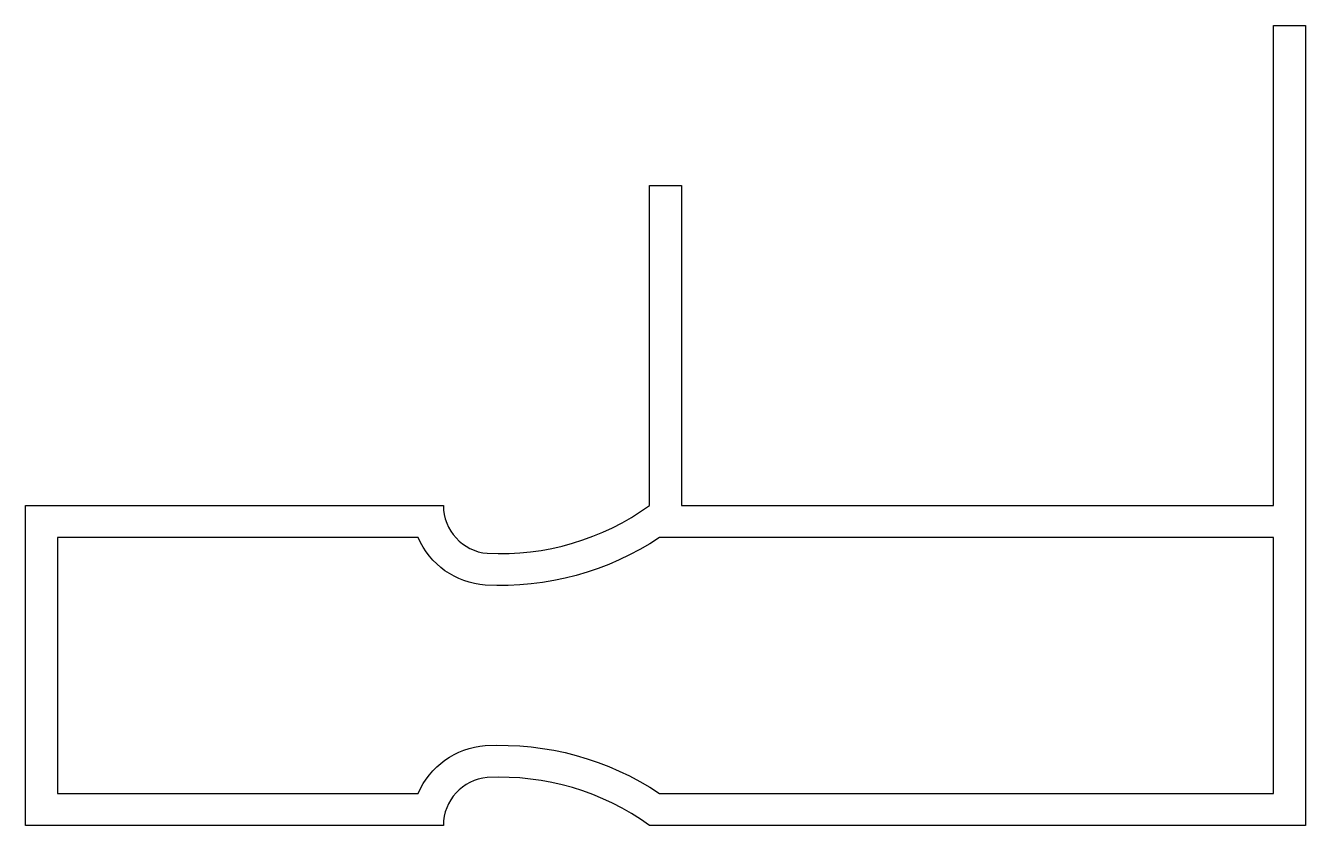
# Model space of a CAD drawing. Extents: x 442.9 to 482.9, y 290.7 to 315.7.
import ezdxf

# ---------------------------------------------------------------- set-up
doc = ezdxf.new("R2010")
doc.units = 0
doc.layers.get('0').update_dxf_attribs({"linetype": 'CONTINUOUS'})

msp = doc.modelspace()

# ---------------------------------------------------------------- linework, layer by layer
msp.add_line((442.917, 300.678), (442.917, 300.678))
for points in [[(442.917, 290.678), (442.917, 300.678), (455.973, 300.678, 0.390007), (457.348, 299.183, 0.170747), (462.417, 300.678), (462.417, 310.678), (463.417, 310.678), (463.417, 300.678), (481.917, 300.678), (481.917, 315.678), (482.917, 315.678), (482.917, 290.678), (462.417, 290.678, 0.170747), (457.348, 292.173, 0.390007), (455.973, 290.678)], [(455.182, 291.678, -0.277549), (457.282, 293.171, -0.161652), (462.729, 291.678), (481.917, 291.678), (481.917, 299.678), (462.729, 299.678, -0.161652), (457.282, 298.185, -0.277549), (455.182, 299.678), (443.917, 299.678), (443.917, 291.678)]]:
    msp.add_lwpolyline(points, format="xyb", close=True)

doc.saveas('drawing.dxf')
